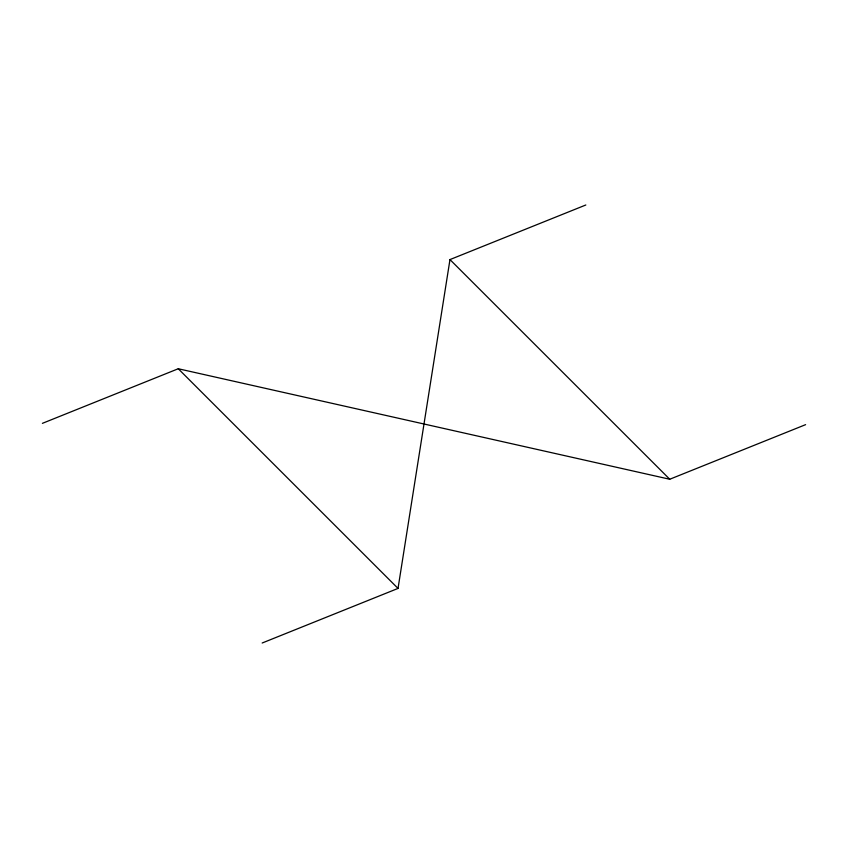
<?xml version="1.0" encoding="UTF-8"?>
<svg xmlns="http://www.w3.org/2000/svg" width="848" height="848" viewBox="0 0 848 848"><rect width="100%" height="100%" fill="white"/><g stroke="black" fill="none" stroke-linecap="round" stroke-linejoin="round"><path stroke-width="1.27" d="M262.18 643.007L398.03 588.417L449.97 259.583L585.82 204.993M42.4 423.343L178.26 368.753L669.74 479.247L805.6 424.657M449.97 259.583L669.74 479.247M178.26 368.753L398.03 588.417"/></g></svg>
